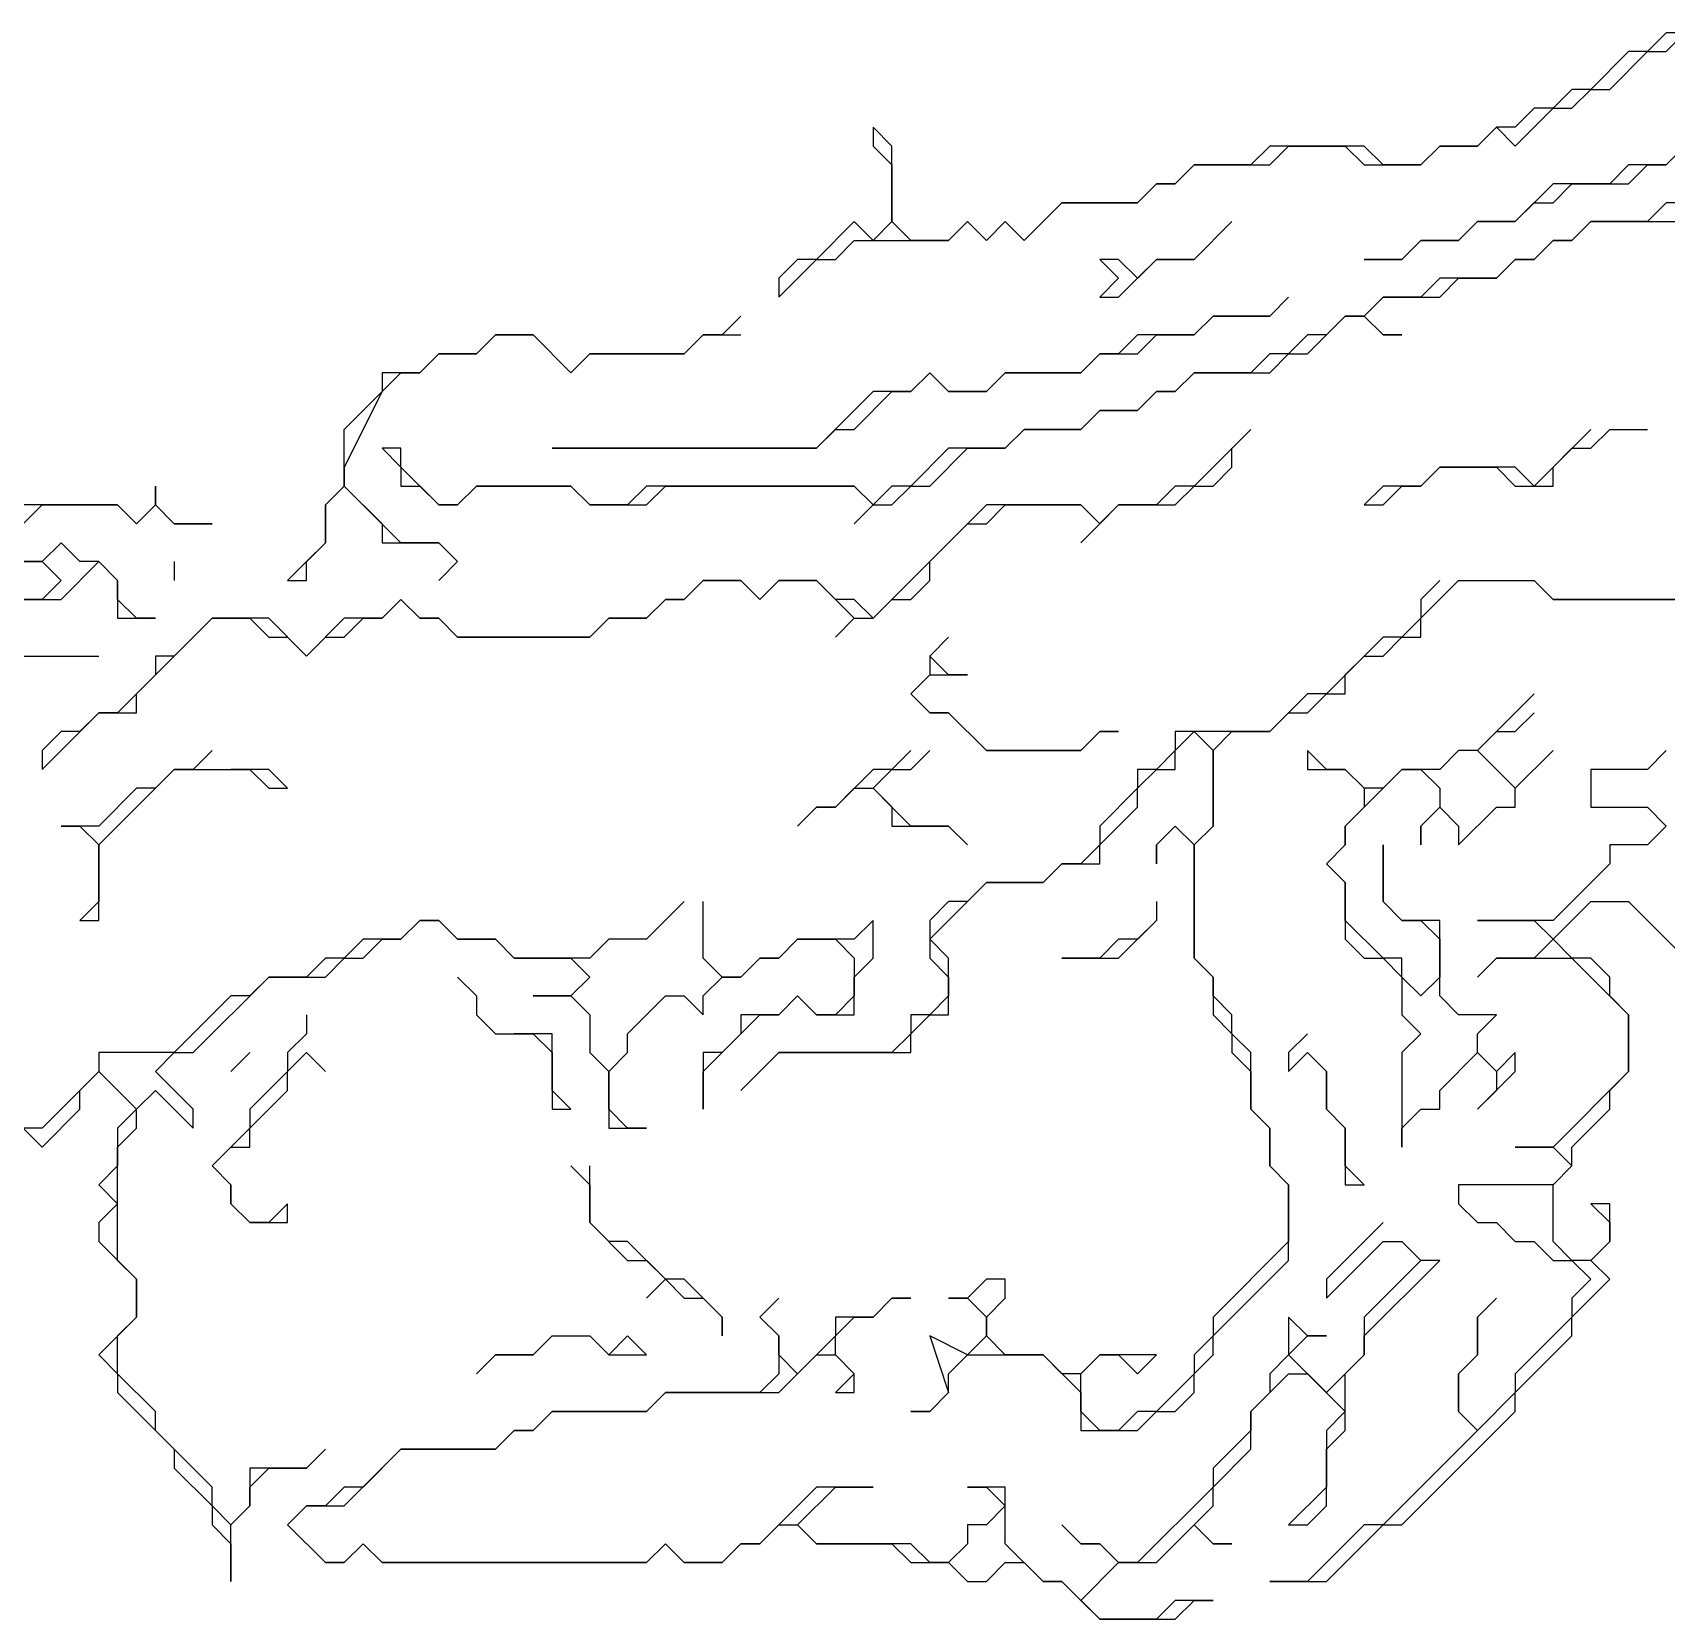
# Model space of a CAD drawing. Header units: metres. Extents: x 76363 to 76886, y 81203 to 81673.
# Drawn here: x 76594 to 76628.6, y 81394.2 to 81427.8 of the extents above; entities that cross this region are included whole.
import ezdxf

# ---------------------------------------------------------------- set-up
doc = ezdxf.new("R2010")
doc.units = ezdxf.units.M

msp = doc.modelspace()

# ---------------------------------------------------------------- linework, layer by layer
for points in [[(76629.4, 81427.8, 229.63), (76628.6, 81427.8, 229.59), (76628.2, 81427.4, 229.69), (76627.8, 81427.4, 229.62), (76627, 81426.6, 229.58), (76626.6, 81426.6, 229.62), (76626.2, 81426.2, 229.65), (76625.8, 81426.2, 229.67), (76625.4, 81425.8, 229.63), (76625, 81425.8, 229.63), (76624.6, 81425.4, 229.655), (76623.8, 81425.4, 229.77), (76623.4, 81425, 229.835), (76622.6, 81425, 229.757), (76622.2, 81425.4, 229.74), (76620.2, 81425.4, 229.56), (76619.8, 81425, 229.575), (76618.6, 81425, 229.62), (76618.2, 81424.6, 229.605), (76617.8, 81424.6, 229.605), (76617.4, 81424.2, 229.59), (76615.8, 81424.2, 229.517), (76615, 81423.4, 229.525), (76614.6, 81423.8, 229.585), (76614.2, 81423.4, 229.53), (76613.8, 81423.8, 229.43), (76613.4, 81423.4, 229.41), (76612.6, 81423.4, 229.42), (76612.2, 81423.8, 229.36), (76612.2, 81425.4, 229.505), (76611.8, 81425.8, 229.52), (76611.8, 81425.4, 229.51), (76612.2, 81425, 229.49), (76612.2, 81423.8, 229.36), (76611.8, 81423.4, 229.265), (76611.4, 81423.8, 229.175), (76610.6, 81423, 229.03), (76610.2, 81423, 229.053), (76609.8, 81422.6, 229.01), (76609.8, 81422.2, 229.07), (76610.6, 81423, 229.03), (76611, 81423, 229.1), (76611.4, 81423.4, 229.14), (76613.4, 81423.4, 229.41), (76613.8, 81423.8, 229.43), (76614.2, 81423.4, 229.53), (76614.6, 81423.8, 229.585), (76615, 81423.4, 229.525), (76615.8, 81424.2, 229.517), (76617.4, 81424.2, 229.59), (76617.8, 81424.6, 229.605), (76618.2, 81424.6, 229.605), (76618.6, 81425, 229.62), (76620.2, 81425, 229.575), (76620.6, 81425.4, 229.63), (76621.8, 81425.4, 229.688), (76622.2, 81425, 229.76), (76623.4, 81425, 229.835), (76623.8, 81425.4, 229.77), (76624.6, 81425.4, 229.655), (76625, 81425.8, 229.63), (76625.4, 81425.4, 229.73), (76626.2, 81426.2, 229.65), (76626.6, 81426.2, 229.57), (76627, 81426.6, 229.58), (76627.4, 81426.6, 229.58), (76628.2, 81427.4, 229.69), (76628.6, 81427.4, 229.69), (76629, 81427.8, 229.59)], [(76629, 81425.4, 230.52), (76628.6, 81425, 230.58), (76627.8, 81425, 230.43), (76627.4, 81424.6, 230.5), (76626.2, 81424.6, 230.34), (76625.4, 81423.8, 230.58), (76624.6, 81423.8, 230.32), (76624.2, 81423.4, 230.45), (76623.4, 81423.4, 230.415), (76623, 81423, 230.51), (76622.2, 81423, 230.555), (76623, 81423, 230.51), (76623.4, 81423.4, 230.415), (76624.2, 81423.4, 230.45), (76624.6, 81423.8, 230.32), (76625.4, 81423.8, 230.58), (76625.8, 81424.2, 230.515), (76626.2, 81424.2, 230.595), (76626.6, 81424.6, 230.42), (76627.8, 81424.6, 230.64), (76628.2, 81425, 230.53), (76628.6, 81425, 230.58), (76629, 81425.4, 230.52)], [(76629, 81424.2, 230.66), (76628.6, 81424.2, 230.7), (76628.2, 81423.8, 230.68), (76627, 81423.8, 230.69), (76626.6, 81423.4, 230.67), (76626.2, 81423.4, 230.747), (76625.8, 81423, 230.81), (76625.4, 81423, 230.74), (76625, 81422.6, 230.72), (76623.8, 81422.6, 230.72), (76623.4, 81422.2, 230.79), (76622.6, 81422.2, 230.78), (76622.2, 81421.8, 230.85), (76621.8, 81421.8, 231.005), (76621.4, 81421.4, 231.065), (76621, 81421.4, 231.175), (76620.6, 81421, 231.21), (76620.2, 81421, 231.21), (76619.8, 81420.6, 231.185), (76618.6, 81420.6, 231.19), (76618.2, 81420.2, 231.175), (76617.8, 81420.2, 231.21), (76617.4, 81419.8, 231.155), (76616.6, 81419.8, 231.16), (76616.2, 81419.4, 231.07), (76615, 81419.4, 230.995), (76614.6, 81419, 230.94), (76613.4, 81419, 230.795), (76612.6, 81418.2, 230.57), (76612.2, 81418.2, 230.57), (76611.8, 81417.8, 230.47), (76611.4, 81418.2, 230.615), (76607, 81418.2, 230.05), (76606.6, 81417.8, 230.035), (76605.8, 81417.8, 229.96), (76605.4, 81418.2, 229.98), (76603.4, 81418.2, 229.985), (76603, 81417.8, 229.81), (76602.6, 81417.8, 229.82), (76601.8, 81418.6, 229.55), (76601.8, 81419, 229.53), (76601.4, 81419, 229.42), (76601.8, 81418.6, 229.55), (76601.8, 81418.2, 229.57), (76602.2, 81418.2, 229.795), (76602.6, 81417.8, 229.82), (76603, 81417.8, 229.81), (76603.4, 81418.2, 229.985), (76605.4, 81418.2, 229.98), (76605.8, 81417.8, 229.96), (76607, 81417.8, 230.065), (76607.4, 81418.2, 230.2), (76611.4, 81418.2, 230.615), (76611.8, 81417.8, 230.47), (76611.4, 81417.4, 230.333), (76611.8, 81417.8, 230.47), (76612.2, 81417.8, 230.475), (76612.6, 81418.2, 230.57), (76613, 81418.2, 230.525), (76613.8, 81419, 230.91), (76614.6, 81419, 230.94), (76615, 81419.4, 230.995), (76616.2, 81419.4, 231.07), (76616.6, 81419.8, 231.16), (76617.4, 81419.8, 231.155), (76617.8, 81420.2, 231.21), (76618.2, 81420.2, 231.175), (76618.6, 81420.6, 231.19), (76620.2, 81420.6, 231.105), (76620.6, 81421, 231.21), (76621, 81421, 231.12), (76621.8, 81421.8, 231.005), (76622.2, 81421.8, 230.85), (76622.6, 81421.4, 230.44), (76623, 81421.4, 230.37), (76622.6, 81421.4, 230.44), (76622.2, 81421.8, 230.85), (76622.6, 81422.2, 230.78), (76623.8, 81422.2, 230.705), (76624.2, 81422.6, 230.72), (76625, 81422.6, 230.72), (76625.4, 81423, 230.74), (76625.8, 81423, 230.81), (76626.2, 81423.4, 230.747), (76626.6, 81423.4, 230.67), (76627, 81423.8, 230.69), (76629, 81423.8, 230.61)], [(76619.4, 81423.8, 229.94), (76618.6, 81423, 230.105), (76617.8, 81423, 230.07), (76617.4, 81422.6, 230.09), (76617, 81423, 229.92), (76616.6, 81423, 229.815), (76617, 81422.6, 229.98), (76616.6, 81422.2, 230.225), (76617, 81422.2, 230.155), (76617.8, 81423, 230.07), (76618.6, 81423, 230.105)], [(76627, 81422.6, 230.25)], [(76620.6, 81422.2, 230.755), (76620.2, 81421.8, 230.93), (76619, 81421.8, 230.86), (76618.6, 81421.4, 231.053), (76617.4, 81421.4, 230.845), (76617, 81421, 230.968), (76616.6, 81421, 230.865), (76616.2, 81420.6, 230.93), (76614.6, 81420.6, 230.67), (76614.2, 81420.2, 230.8), (76613.4, 81420.2, 230.69), (76613, 81420.6, 230.463), (76612.6, 81420.2, 230.765), (76611.8, 81420.2, 230.43), (76610.6, 81419, 230.42), (76605, 81419, 229.79), (76610.6, 81419, 230.42), (76611, 81419.4, 230.43), (76611.4, 81419.4, 230.62), (76612.2, 81420.2, 230.54), (76612.6, 81420.2, 230.765), (76613, 81420.6, 230.463), (76613.4, 81420.2, 230.69), (76614.2, 81420.2, 230.8), (76614.6, 81420.6, 230.67), (76616.2, 81420.6, 230.93), (76616.6, 81421, 230.865), (76617.4, 81421, 231.06), (76617.8, 81421.4, 230.92), (76618.6, 81421.4, 231.053), (76619, 81421.8, 230.86), (76620.2, 81421.8, 230.93)], [(76609, 81421.8, 229.05), (76608.6, 81421.4, 228.96), (76608.2, 81421.4, 228.955), (76607.8, 81421, 228.997), (76605.8, 81421, 229.04), (76605.4, 81420.6, 229.16), (76604.6, 81421.4, 229.05), (76603.8, 81421.4, 229.05), (76603.4, 81421, 229.035), (76602.6, 81421, 229.04), (76602.2, 81420.6, 229.025), (76601.4, 81420.6, 229.03), (76601.4, 81420.2, 229.125), (76600.6, 81418.6, 229.01), (76600.6, 81418.2, 228.93), (76600.2, 81417.8, 228.64), (76600.2, 81417, 228.41), (76599.4, 81416.2, 228.08), (76599.8, 81416.2, 228.08), (76599.8, 81416.6, 228.17), (76600.2, 81417, 228.41), (76600.2, 81417.8, 228.64), (76600.6, 81418.2, 228.93), (76601.4, 81417.4, 229.135), (76601.4, 81417, 228.985), (76602.6, 81417, 229.4), (76603, 81416.6, 229.056), (76602.6, 81416.2, 228.803), (76603, 81416.6, 229.056), (76602.6, 81417, 229.4), (76601.8, 81417, 229.247), (76600.6, 81418.2, 228.93), (76600.6, 81419.4, 229.205), (76601.8, 81420.6, 229.03), (76602.2, 81420.6, 229.025), (76602.6, 81421, 229.04), (76603.4, 81421, 229.035), (76603.8, 81421.4, 229.05), (76604.6, 81421.4, 229.05), (76605.4, 81420.6, 229.16), (76605.8, 81421, 229.04), (76607.8, 81421, 228.997), (76608.2, 81421.4, 228.955), (76609, 81421.4, 229.04)], [(76619.8, 81419.4, 230.547), (76618.6, 81418.2, 229.78), (76618.2, 81418.2, 229.817), (76617.8, 81417.8, 229.607), (76617, 81417.8, 229.8), (76616.6, 81417.4, 229.62), (76616.2, 81417.8, 230), (76614.2, 81417.8, 230.257), (76611.8, 81415.4, 228.58), (76611.4, 81415.8, 228.983), (76611, 81415.8, 229.01), (76610.6, 81416.2, 229.38), (76609.8, 81416.2, 229.26), (76609.4, 81415.8, 228.94), (76609, 81416.2, 229.19), (76608.2, 81416.2, 229.195), (76607.8, 81415.8, 228.95), (76607.4, 81415.8, 228.75), (76607, 81415.4, 228.505), (76606.2, 81415.4, 228.48), (76605.8, 81415, 228.08), (76603, 81415, 228.05), (76602.6, 81415.4, 228.428), (76602.2, 81415.4, 228.41), (76601.8, 81415.8, 228.81), (76601.4, 81415.4, 228.49), (76600.6, 81415.4, 228.225), (76599.8, 81414.6, 227.51), (76599, 81415.4, 227.81), (76597.8, 81415.4, 227.93), (76597, 81414.6, 227.47), (76596.6, 81414.6, 227.751), (76596.6, 81414.2, 227.288), (76595.8, 81413.4, 226.76), (76595.4, 81413.4, 226.85), (76595, 81413, 226.663), (76594.6, 81413, 226.98), (76594.2, 81412.6, 226.99), (76594.2, 81412.2, 226.522), (76595.4, 81413.4, 226.85), (76596.2, 81413.4, 226.612), (76596.2, 81413.8, 227.028), (76597.8, 81415.4, 227.93), (76598.6, 81415.4, 227.887), (76599, 81415, 227.6), (76599.4, 81415, 227.56), (76599.8, 81414.6, 227.51), (76600.2, 81415, 227.82), (76600.6, 81415, 228.013), (76601, 81415.4, 228.384), (76601.4, 81415.4, 228.49), (76601.8, 81415.8, 228.81), (76602.2, 81415.4, 228.41), (76602.6, 81415.4, 228.428), (76603, 81415, 228.05), (76605.8, 81415, 228.08), (76606.2, 81415.4, 228.48), (76607, 81415.4, 228.505), (76607.4, 81415.8, 228.75), (76607.8, 81415.8, 228.95), (76608.2, 81416.2, 229.195), (76609, 81416.2, 229.19), (76609.4, 81415.8, 228.94), (76609.8, 81416.2, 229.26), (76610.6, 81416.2, 229.38), (76611.4, 81415.4, 228.557), (76611, 81415, 228.053), (76611.4, 81415.4, 228.557), (76611.8, 81415.4, 228.58), (76612.2, 81415.8, 228.775), (76612.6, 81415.8, 228.735), (76613, 81416.2, 228.99), (76613, 81416.6, 229.385), (76613.8, 81417.4, 229.82), (76614.2, 81417.4, 229.933), (76614.6, 81417.8, 230.195), (76616.2, 81417.8, 230), (76616.6, 81417.4, 229.62), (76616.2, 81417, 229.2), (76617, 81417.8, 229.8), (76618.2, 81417.8, 229.583), (76618.6, 81418.2, 229.78), (76619, 81418.2, 229.66), (76619.4, 81418.6, 229.923), (76619.4, 81419, 230.24)], [(76627, 81419.4, 227.358), (76625.8, 81418.2, 226.15), (76625.4, 81418.6, 226.73), (76623.8, 81418.6, 227.268), (76623.4, 81418.2, 227.01), (76622.6, 81418.2, 227.256), (76622.2, 81417.8, 227.06), (76622.6, 81417.8, 226.683), (76623, 81418.2, 226.98), (76623.4, 81418.2, 227.01), (76623.8, 81418.6, 227.268), (76625, 81418.6, 226.87), (76625.4, 81418.2, 226.297), (76626.2, 81418.2, 226.06), (76626.2, 81418.6, 226.527), (76626.6, 81419, 226.935), (76627, 81419, 226.873), (76627.4, 81419.4, 227.33), (76628.2, 81419.4, 227.286)], [(76593.8, 81417.4, 228.955), (76594.2, 81417.8, 228.93), (76595.8, 81417.8, 229.005), (76596.2, 81417.4, 228.94), (76596.6, 81417.8, 228.92), (76597, 81417.4, 228.745), (76597.8, 81417.4, 228.745), (76597, 81417.4, 228.745), (76596.6, 81417.8, 228.92), (76596.6, 81418.2, 229.01), (76596.6, 81417.8, 228.92), (76596.2, 81417.4, 228.94), (76595.8, 81417.8, 229.005), (76593.8, 81417.8, 228.93)], [(76593, 81415.8, 229.76), (76594.6, 81415.8, 229.8), (76595.4, 81416.6, 229.43), (76595.8, 81416.2, 229.053), (76595.8, 81415.4, 228.76), (76596.6, 81415.4, 228.28), (76596.2, 81415.4, 228.47), (76595.8, 81415.8, 228.87), (76595.8, 81416.2, 229.053), (76595.4, 81416.6, 229.43), (76595, 81416.6, 229.602), (76594.6, 81417, 229.275), (76594.2, 81416.6, 229.563), (76593, 81416.6, 229.34), (76594.2, 81416.6, 229.563), (76594.6, 81416.2, 229.85), (76594.2, 81415.8, 229.835), (76592.6, 81415.8, 229.69)], [(76597, 81416.6, 228.48), (76597, 81416.2, 228.39)], [(76623.8, 81416.2, 223.47), (76623.4, 81415.8, 223.05), (76623.4, 81415.4, 222.72), (76623, 81415, 222.54), (76622.6, 81415, 222.872), (76621.4, 81413.8, 221.93), (76621, 81413.8, 222.15), (76620.2, 81413, 221.385), (76618.2, 81413, 222.312), (76618.2, 81412.6, 222.053), (76617.8, 81412.2, 221.97), (76617.4, 81412.2, 222.143), (76617.4, 81411.8, 221.76), (76616.6, 81411, 221.465), (76616.6, 81410.6, 221.26), (76616.2, 81410.2, 221.293), (76615.8, 81410.2, 221.36), (76615.4, 81409.8, 221.225), (76614.2, 81409.8, 221.54), (76613.8, 81409.4, 221.37), (76613.4, 81409.4, 221.485), (76613, 81409, 221.335), (76613, 81408.2, 221.005), (76613.4, 81407.8, 221.175), (76613.4, 81407.4, 221.205), (76613, 81407, 220.995), (76612.6, 81407, 220.84), (76612.6, 81406.6, 221.015), (76612.2, 81406.2, 220.96), (76609.8, 81406.2, 220.435), (76609, 81405.4, 220.67), (76609.8, 81406.2, 220.435), (76612.6, 81406.2, 221), (76612.6, 81406.6, 221.015), (76613, 81407, 220.995), (76613.4, 81407, 221.185), (76613.4, 81408.2, 221.085), (76613, 81408.6, 221.11), (76614.2, 81409.8, 221.54), (76615.4, 81409.8, 221.225), (76615.8, 81410.2, 221.36), (76616.6, 81410.2, 221.193), (76616.6, 81410.6, 221.26), (76617.4, 81411.4, 221.52), (76617.4, 81411.8, 221.76), (76617.8, 81412.2, 221.97), (76618.2, 81412.2, 221.83), (76618.2, 81412.6, 222.053), (76618.6, 81413, 222.14), (76619, 81412.6, 221.68), (76619, 81411, 221.46), (76618.6, 81410.6, 221.32), (76618.2, 81411, 221.465), (76617.8, 81410.6, 221.25), (76617.8, 81410.2, 221.235), (76617.8, 81410.6, 221.25), (76618.2, 81411, 221.465), (76618.6, 81410.6, 221.32), (76618.6, 81408.2, 221.375), (76619, 81407.8, 221.14), (76619, 81407, 221.24), (76619.4, 81406.6, 221.123), (76619.4, 81406.2, 221.18), (76619.8, 81405.8, 221.107), (76619.8, 81405, 221.19), (76620.2, 81404.6, 221.01), (76620.2, 81403.8, 221.18), (76620.6, 81403.4, 220.96), (76620.6, 81402.2, 220.945), (76619, 81400.6, 221.04), (76619, 81400.2, 221.1), (76618.6, 81399.8, 221), (76618.6, 81399.4, 220.98), (76617.8, 81398.6, 220.87), (76617.4, 81398.6, 220.88), (76617, 81398.2, 220.703), (76616.6, 81398.2, 220.63), (76616.2, 81398.6, 220.83), (76616.2, 81399.4, 221.025), (76616.6, 81399.8, 221.107), (76617, 81399.8, 221.09), (76617.4, 81399.4, 221.065), (76617.8, 81399.8, 221.08), (76616.6, 81399.8, 221.107), (76616.2, 81399.4, 221.025), (76615.8, 81399.4, 221), (76615.4, 81399.8, 221.01), (76614.6, 81399.8, 220.79), (76614.2, 81400.2, 220.88), (76614.2, 81400.6, 221.01), (76614.6, 81401, 221.065), (76614.6, 81401.4, 221.01), (76614.2, 81401.4, 221.01), (76613.8, 81401, 221.07), (76613.4, 81401, 221.035), (76613.8, 81401, 221.07), (76614.2, 81400.6, 221.01), (76614.2, 81400.2, 220.88), (76613.8, 81399.8, 220.81), (76613, 81400.2, 220.965), (76613.4, 81399, 220.42), (76613, 81398.6, 220.27), (76612.6, 81398.6, 220.28), (76613, 81398.6, 220.27), (76613.4, 81399, 220.42), (76613.4, 81399.4, 220.585), (76613.8, 81399.8, 220.81), (76615.4, 81399.8, 221.01), (76616.2, 81399, 220.975), (76616.2, 81398.2, 220.63), (76617.4, 81398.2, 220.79), (76617.8, 81398.6, 220.87), (76618.2, 81398.6, 220.87), (76618.6, 81399, 220.85), (76618.6, 81399.4, 220.98), (76619, 81399.8, 220.923), (76619, 81400.2, 221.1), (76620.6, 81401.8, 220.93), (76620.6, 81403.4, 220.96), (76620.2, 81403.8, 221.18), (76620.2, 81404.6, 221.01), (76619.8, 81405, 221.19), (76619.8, 81406.2, 220.923), (76619.4, 81406.6, 221.123), (76619.4, 81407, 220.963), (76619, 81407.4, 221.18), (76619, 81407.8, 221.14), (76618.6, 81408.2, 221.375), (76618.6, 81410.6, 221.32), (76619, 81411, 221.46), (76619, 81412.6, 221.68), (76619.4, 81413, 221.735), (76620.2, 81413, 221.385), (76620.6, 81413.4, 221.773), (76621, 81413.4, 221.75), (76621.4, 81413.8, 221.93), (76621.8, 81413.8, 221.708), (76621.8, 81414.2, 222.117), (76622.2, 81414.6, 222.392), (76622.6, 81414.6, 222.232), (76623, 81415, 222.54), (76623.4, 81415, 222.365), (76623.4, 81415.4, 222.72), (76624.2, 81416.2, 223.275), (76625.8, 81416.2, 222.915), (76626.2, 81415.8, 222.332), (76629.4, 81415.8, 222.374)], [(76629.4, 81415.8, 222.374), (76626.2, 81415.8, 222.332), (76625.8, 81416.2, 222.915)], [(76613.4, 81415, 227.11), (76613, 81414.6, 226.903), (76613, 81414.2, 226.563), (76612.6, 81413.8, 225.88), (76613, 81413.4, 225.097), (76613.4, 81413.4, 225.13), (76614.2, 81412.6, 223.822), (76616.2, 81412.6, 222.95), (76616.6, 81413, 223.31), (76617, 81413, 222.902), (76616.6, 81413, 223.31), (76616.2, 81412.6, 222.95), (76614.2, 81412.6, 223.822), (76613.4, 81413.4, 225.13), (76613, 81413.4, 225.097), (76612.6, 81413.8, 225.88), (76613, 81414.2, 226.563), (76613.8, 81414.2, 226.058), (76613.4, 81414.2, 226.277), (76613, 81414.6, 226.903)], [(76593, 81414.6, 228.99), (76595.4, 81414.6, 228.112)], [(76625.8, 81413.8, 220.814), (76624.6, 81412.6, 220.347), (76624.2, 81412.6, 220.4), (76623.8, 81412.2, 220.21), (76623, 81412.2, 220.23), (76622.6, 81411.8, 219.98), (76622.2, 81411.8, 220.092), (76621.8, 81412.2, 220.487), (76621.4, 81412.2, 220.62), (76621, 81412.6, 221.062), (76621, 81412.2, 220.774), (76621.8, 81412.2, 220.487), (76622.2, 81411.8, 220.092), (76622.2, 81411.4, 219.775), (76621.8, 81411, 219.68), (76621.8, 81410.6, 219.447), (76621.4, 81410.2, 219.46), (76621.8, 81409.8, 219.21), (76621.8, 81408.6, 219.235), (76622.2, 81408.2, 219.19), (76622.6, 81408.2, 219.22), (76623, 81407.8, 219.323), (76623, 81407, 219.39), (76623.4, 81406.6, 219.37), (76623, 81406.2, 219.545), (76623, 81404.2, 219.8), (76623, 81404.6, 219.717), (76623.4, 81405, 219.69), (76623.8, 81405, 219.68), (76623.8, 81405.4, 219.7), (76624.6, 81406.2, 219.65), (76625, 81405.8, 219.48), (76625, 81405.4, 219.44), (76624.6, 81405, 219.485), (76625.4, 81405.8, 219.4), (76625.4, 81406.2, 219.42), (76625, 81405.8, 219.48), (76624.6, 81406.2, 219.65), (76624.6, 81406.6, 219.59), (76625, 81407, 219.26), (76624.2, 81407, 219.387), (76623.8, 81407.4, 219.25), (76623.8, 81409, 219.47), (76623, 81409, 219.435), (76622.6, 81409.4, 219.38), (76622.6, 81410.6, 219.395), (76622.6, 81409.4, 219.38), (76623, 81409, 219.435), (76623.4, 81409, 219.48), (76623.8, 81408.6, 219.34), (76623.8, 81407.8, 219.27), (76623.4, 81407.4, 219.255), (76623, 81407.8, 219.323), (76623, 81408.2, 219.29), (76622.6, 81408.2, 219.22), (76621.8, 81409, 219.33), (76621.8, 81409.8, 219.21), (76621.4, 81410.2, 219.46), (76621.8, 81410.6, 219.447), (76621.8, 81411, 219.68), (76623, 81412.2, 220.23), (76623.4, 81412.2, 220.203), (76623.8, 81411.8, 219.98), (76623.8, 81411.4, 219.89), (76623.4, 81411, 219.787), (76623.4, 81410.6, 219.855), (76623.4, 81411, 219.787), (76623.8, 81411.4, 219.89), (76624.2, 81411, 220.09), (76624.2, 81410.6, 220), (76625, 81411.4, 220.03), (76625.4, 81411.4, 220.03), (76625.4, 81411.8, 220.055), (76626.2, 81412.6, 220.08), (76625.4, 81411.8, 220.055), (76624.6, 81412.6, 220.347), (76625, 81413, 220.463), (76625.4, 81413, 220.33), (76625.8, 81413.4, 220.54)], [(76597.8, 81412.6, 224.567), (76597.4, 81412.2, 224.285), (76597, 81412.2, 224.524), (76596.6, 81411.8, 223.996), (76596.2, 81411.8, 224.198), (76595.4, 81411, 223.848), (76594.6, 81411, 224.582), (76595, 81411, 224.245), (76595.4, 81410.6, 223.442), (76595.4, 81409.4, 222.46), (76595, 81409, 222.454), (76595.4, 81409, 222.098), (76595.4, 81410.6, 223.442), (76597, 81412.2, 224.524), (76598.6, 81412.2, 224.006), (76599, 81411.8, 223.643), (76599.4, 81411.8, 223.71), (76599, 81412.2, 224.12), (76598.2, 81412.2, 223.91)], [(76612.6, 81412.6, 224.063), (76612.2, 81412.2, 223.64), (76611.8, 81412.2, 223.87), (76611, 81411.4, 222.69), (76610.6, 81411.4, 222.737), (76610.2, 81411, 222.52), (76610.6, 81411.4, 222.737), (76611, 81411.4, 222.69), (76611.4, 81411.8, 223.27), (76611.8, 81411.8, 223.11), (76612.2, 81411.4, 222.72), (76612.2, 81411, 222.383), (76613.4, 81411, 222.537), (76613.8, 81410.6, 222.157), (76613.4, 81411, 222.537), (76612.6, 81411, 222.47), (76611.8, 81411.8, 223.11), (76612.2, 81412.2, 223.64), (76612.6, 81412.2, 223.587), (76613, 81412.6, 224.036)], [(76628.6, 81412.6, 219.61), (76628.2, 81412.2, 219.37), (76627, 81412.2, 219.603), (76627, 81411.4, 219.255), (76628.2, 81411.4, 219.225), (76628.6, 81411, 219.01), (76628.2, 81410.6, 218.955), (76627.4, 81410.6, 219.02), (76627.4, 81410.2, 218.75), (76626.2, 81409, 218.74), (76624.6, 81409, 219.28), (76625.8, 81409, 218.797), (76626.2, 81408.6, 218.525), (76625.8, 81408.2, 218.51), (76625, 81408.2, 218.815), (76624.6, 81407.8, 219.03), (76625, 81408.2, 218.815), (76626.6, 81408.2, 218.51), (76627.8, 81407, 218.46), (76627.8, 81405.8, 218.4), (76626.2, 81404.2, 218.64), (76625.4, 81404.2, 219.03), (76626.2, 81404.2, 218.64), (76626.6, 81403.8, 218.47), (76626.2, 81403.4, 218.49), (76624.2, 81403.4, 219.23), (76624.2, 81403, 219.325), (76624.6, 81402.6, 219.31), (76625, 81402.6, 219.11), (76625.4, 81402.2, 219.09), (76625.8, 81402.2, 218.858), (76626.2, 81401.8, 218.73), (76626.6, 81401.8, 218.61), (76627, 81401.4, 218.513), (76626.6, 81401, 218.54), (76626.6, 81400.6, 218.405), (76625.4, 81399.4, 218.58), (76625.4, 81399, 218.49), (76624.6, 81398.2, 218.69), (76624.2, 81398.6, 218.86), (76624.2, 81399.4, 219.05), (76624.6, 81399.8, 218.91), (76624.6, 81400.6, 219.153), (76625, 81401, 219), (76624.6, 81400.6, 219.153), (76624.6, 81399.8, 218.91), (76624.2, 81399.4, 219.05), (76624.2, 81398.6, 218.86), (76624.6, 81398.2, 218.69), (76622.6, 81396.2, 218.72), (76622.2, 81396.2, 218.92), (76621, 81395, 218.793), (76620.2, 81395, 218.79), (76621.4, 81395, 218.75), (76622.6, 81396.2, 218.72), (76623, 81396.2, 218.6), (76625.4, 81398.6, 218.52), (76625.4, 81399, 218.49), (76626.6, 81400.2, 218.38), (76626.6, 81400.6, 218.405), (76627.4, 81401.4, 218.43), (76627, 81401.8, 218.54), (76627.4, 81402.2, 218.39), (76627.4, 81403, 218.38), (76627, 81403, 218.395), (76627.4, 81402.6, 218.375), (76627.4, 81402.2, 218.39), (76627, 81401.8, 218.54), (76626.6, 81401.8, 218.61), (76626.2, 81402.2, 218.56), (76626.2, 81403.4, 218.49), (76626.6, 81403.8, 218.47), (76626.6, 81404.2, 218.52), (76627.4, 81405, 218.44), (76627.4, 81405.4, 218.493), (76627.8, 81405.8, 218.4), (76627.8, 81407, 218.46), (76627.4, 81407.4, 218.47), (76627.4, 81407.8, 218.49), (76627, 81408.2, 218.48), (76626.6, 81408.2, 218.51), (76626.2, 81408.6, 218.525), (76627, 81409.4, 218.56), (76627.8, 81409.4, 218.5), (76629.4, 81407.8, 218.41)], [(76607.8, 81409.4, 221.23), (76607, 81408.6, 220.637), (76606.2, 81408.6, 220.56), (76605.8, 81408.2, 220.11), (76604.2, 81408.2, 220.117), (76603.8, 81408.6, 220.467), (76603, 81408.6, 220.45), (76602.6, 81409, 220.7), (76602.2, 81409, 220.68), (76601.8, 81408.6, 220.43), (76601, 81408.6, 220.53), (76600.6, 81408.2, 220.36), (76600.2, 81408.2, 220.48), (76599.8, 81407.8, 220.4), (76599, 81407.8, 220.516), (76598.6, 81407.4, 220.2), (76598.2, 81407.4, 220.255), (76597, 81406.2, 220.083), (76595.4, 81406.2, 220.09), (76595.4, 81405.8, 219.724), (76594.2, 81404.6, 219.46), (76593.8, 81404.6, 219.5)], [(76593.8, 81404.6, 219.5), (76594.2, 81404.2, 219.17), (76595, 81405, 219.44), (76595, 81405.4, 219.62), (76595.4, 81405.8, 219.724), (76596.2, 81405, 219.523), (76595.8, 81404.6, 219.31), (76595.8, 81403.8, 219.225), (76595.4, 81403.4, 219.17), (76595.8, 81403, 219.31), (76595.4, 81402.6, 219.13), (76595.4, 81402.2, 219.085), (76596.2, 81401.4, 219.31), (76596.2, 81400.6, 219.2), (76595.4, 81399.8, 219.01), (76595.8, 81399.4, 219), (76595.8, 81399, 218.947), (76597, 81397.8, 218.92), (76597, 81397.4, 218.9), (76597.8, 81396.6, 218.98), (76597.8, 81396.2, 218.84), (76598.2, 81395.8, 218.83), (76598.2, 81395, 218.837), (76598.2, 81396.2, 218.92), (76598.6, 81396.6, 219.17), (76598.6, 81397, 219.26), (76599, 81397.4, 219.53), (76599.8, 81397.4, 219.5), (76600.2, 81397.8, 219.67), (76599.8, 81397.4, 219.5), (76598.6, 81397.4, 219.43), (76598.6, 81396.6, 219.17), (76598.2, 81396.2, 218.92), (76597.8, 81396.6, 218.98), (76597.8, 81397, 219.075), (76596.6, 81398.2, 218.86), (76596.6, 81398.6, 218.955), (76595.8, 81399.4, 219), (76595.8, 81400.2, 219.105), (76596.2, 81400.6, 219.2), (76596.2, 81401.4, 219.31), (76595.8, 81401.8, 219.18), (76595.8, 81404.2, 219.283), (76596.2, 81404.6, 219.415), (76596.2, 81405, 219.523), (76596.6, 81405.4, 219.785), (76597.4, 81404.6, 220.082), (76597.4, 81405, 220.01), (76596.6, 81405.8, 219.937), (76597, 81406.2, 220.083), (76597.4, 81406.2, 219.91), (76599, 81407.8, 220.516), (76600.2, 81407.8, 220.275), (76600.6, 81408.2, 220.36), (76601, 81408.2, 220.29), (76601.4, 81408.6, 220.495), (76601.8, 81408.6, 220.43), (76602.2, 81409, 220.68), (76602.6, 81409, 220.7), (76603, 81408.6, 220.45), (76603.8, 81408.6, 220.467), (76604.2, 81408.2, 220.117), (76605.4, 81408.2, 220.16), (76605.8, 81407.8, 219.99), (76605.4, 81407.4, 219.85), (76604.6, 81407.4, 219.78), (76605.4, 81407.4, 219.85), (76605.8, 81407, 219.9), (76605.8, 81406.2, 220.15), (76606.2, 81405.8, 220.425), (76606.2, 81404.6, 220.415), (76607, 81404.6, 220.415), (76606.6, 81404.6, 220.45), (76606.2, 81405, 220.51), (76606.2, 81405.8, 220.425), (76606.6, 81406.2, 220.41), (76606.6, 81406.6, 220.27), (76607.4, 81407.4, 220.54), (76607.8, 81407.4, 220.53), (76608.2, 81407, 220.28), (76608.2, 81407.4, 220.37), (76608.6, 81407.8, 220.4), (76609, 81407.8, 220.24), (76609.4, 81408.2, 220.37), (76609.8, 81408.2, 220.33), (76610.2, 81408.6, 220.64), (76611, 81408.6, 220.47), (76611.4, 81408.2, 220.43), (76611.4, 81407.4, 220.36), (76611, 81407, 220.35), (76610.6, 81407, 220.235), (76610.2, 81407.4, 220.07), (76609.8, 81407, 220.04), (76609, 81407, 220.125), (76609, 81406.6, 220.19), (76608.6, 81406.2, 220.43), (76608.2, 81406.2, 220.405), (76608.2, 81405, 220.425), (76608.2, 81405.8, 220.31), (76609.4, 81407, 220.09), (76609.8, 81407, 220.04), (76610.2, 81407.4, 220.07), (76610.6, 81407, 220.235), (76611.4, 81407, 220.42), (76611.4, 81407.8, 220.265), (76611.8, 81408.2, 220.55), (76611.8, 81409, 221.07), (76611.4, 81408.6, 220.647), (76610.2, 81408.6, 220.64), (76609.8, 81408.2, 220.33), (76609.4, 81408.2, 220.37), (76609, 81407.8, 220.24), (76608.6, 81407.8, 220.4), (76608.2, 81408.2, 220.645), (76608.2, 81409.4, 221.42)], [(76617.8, 81409.4, 221.27), (76617.8, 81409, 221.34), (76617.4, 81408.6, 221.245), (76617, 81408.6, 221.24), (76616.6, 81408.2, 221.265), (76615.8, 81408.2, 221.23), (76617, 81408.2, 221.3), (76617.8, 81409, 221.34)], [(76603, 81407.8, 220.22), (76603.4, 81407.4, 220.17), (76603.4, 81407, 220.273), (76603.8, 81406.6, 220.12), (76604.6, 81406.6, 219.97), (76605, 81406.2, 220.18), (76605, 81405, 220.135), (76605.4, 81405, 220.28), (76605, 81405.4, 220.15), (76605, 81406.6, 220.045), (76604.2, 81406.6, 220.04)], [(76599.8, 81407, 220.12), (76599.8, 81406.6, 220.22), (76599.4, 81406.2, 220.09), (76599.4, 81405.8, 220.26), (76598.6, 81405, 220.265), (76598.6, 81404.6, 220.29), (76597.8, 81403.8, 220.33), (76598.2, 81403.4, 220.43), (76598.2, 81403, 220.473), (76598.6, 81402.6, 220.5), (76599.4, 81402.6, 220.51), (76599.4, 81403, 220.41), (76599, 81402.6, 220.485), (76598.6, 81402.6, 220.5), (76598.2, 81403, 220.473), (76598.2, 81403.4, 220.43), (76597.8, 81403.8, 220.33), (76598.2, 81404.2, 220.27), (76598.6, 81404.2, 220.397), (76598.6, 81404.6, 220.29), (76599.4, 81405.4, 220.285), (76599.4, 81405.8, 220.26), (76599.8, 81406.2, 220.273), (76600.2, 81405.8, 220.22), (76599.8, 81406.2, 220.273)], [(76621, 81406.6, 220.167), (76620.6, 81406.2, 220.59), (76620.6, 81405.8, 220.72), (76621, 81406.2, 220.36), (76621.4, 81405.8, 220.45), (76621.4, 81405, 220.61), (76621.8, 81404.6, 220.41), (76621.8, 81403.4, 220.535), (76622.2, 81403.4, 220.305), (76621.8, 81403.8, 220.63), (76621.8, 81404.6, 220.41), (76621.4, 81405, 220.61), (76621.4, 81405.8, 220.45), (76621, 81406.2, 220.36)], [(76598.6, 81406.2, 219.82), (76598.2, 81405.8, 219.83)], [(76605.4, 81403.8, 220.185), (76605.8, 81403.4, 220.13), (76605.8, 81402.6, 220.18), (76606.6, 81401.8, 220.263), (76607, 81401.8, 220.367), (76607.4, 81401.4, 220.345), (76607, 81401, 220.25), (76607.4, 81401.4, 220.345), (76607.8, 81401, 220.288), (76608.2, 81401, 220.285), (76608.6, 81400.6, 220.3), (76608.6, 81400.2, 220.405), (76608.6, 81400.6, 220.3), (76607.8, 81401.4, 220.46), (76607.4, 81401.4, 220.345), (76606.6, 81402.2, 220.39), (76606.2, 81402.2, 220.265), (76605.8, 81402.6, 220.18), (76605.8, 81403.8, 220.225)], [(76622.6, 81402.6, 220.06), (76621.4, 81401.4, 220.6), (76621.4, 81401, 220.35), (76622.6, 81402.2, 220.02), (76623, 81402.2, 219.847), (76623.4, 81401.8, 219.92), (76622.2, 81400.6, 220.18), (76622.2, 81399.8, 220.035), (76621.4, 81399, 219.987), (76620.6, 81399.8, 220.23), (76621, 81400.2, 220.365), (76621.4, 81400.2, 220.32), (76621, 81400.2, 220.365), (76620.6, 81400.6, 220.615), (76620.6, 81399.8, 220.23), (76620.2, 81399.4, 220.138), (76620.2, 81399, 219.925), (76619.8, 81398.6, 219.95), (76619.8, 81398.2, 219.703), (76619, 81397.4, 219.512), (76619, 81397, 219.34), (76617.4, 81395.4, 219), (76617, 81395.4, 219.13), (76616.6, 81395.8, 219.34), (76616.2, 81395.8, 219.3), (76615.8, 81396.2, 219.577), (76616.2, 81395.8, 219.3), (76616.6, 81395.8, 219.34), (76617, 81395.4, 219.13), (76616.2, 81394.6, 218.78), (76615.8, 81395, 219.04), (76615.4, 81395, 218.885), (76614.6, 81395.8, 219), (76614.6, 81397, 219.563), (76613.8, 81397, 219.43), (76614.2, 81397, 219.563), (76614.6, 81396.6, 219.31), (76614.2, 81396.2, 219.1), (76613.8, 81396.2, 219.17), (76613.8, 81395.8, 218.965), (76613.4, 81395.4, 218.83), (76613, 81395.4, 218.8), (76612.6, 81395.8, 218.85), (76610.6, 81395.8, 218.81), (76610.2, 81396.2, 219.04), (76611, 81397, 219.292), (76611.8, 81397, 219.405), (76610.6, 81397, 219.33), (76609.4, 81395.8, 218.83), (76609, 81395.8, 218.91), (76608.6, 81395.4, 218.735), (76607.8, 81395.4, 218.735), (76607.4, 81395.8, 218.91), (76607, 81395.4, 218.71), (76601.4, 81395.4, 218.955), (76601, 81395.8, 219.12), (76600.6, 81395.4, 218.955), (76600.2, 81395.4, 218.995), (76599.4, 81396.2, 219.22), (76599.8, 81396.6, 219.43), (76600.6, 81396.6, 219.625), (76601.8, 81397.8, 220.015), (76603.8, 81397.8, 220.273), (76604.2, 81398.2, 220.44), (76604.6, 81398.2, 220.36), (76605, 81398.6, 220.345), (76607, 81398.6, 220.45), (76607.4, 81399, 220.32), (76609.8, 81399, 220.655), (76610.6, 81399.8, 220.72), (76611, 81399.8, 220.72), (76611.4, 81399.4, 220.585), (76611, 81399, 220.455), (76611.4, 81399, 220.37), (76611.4, 81399.4, 220.585), (76611, 81399.8, 220.72), (76611, 81400.2, 220.82), (76611.4, 81400.6, 220.83), (76611.8, 81400.6, 220.903), (76612.2, 81401, 220.85), (76612.6, 81401, 220.92), (76612.2, 81401, 220.85), (76611.8, 81400.6, 220.903), (76611, 81400.6, 220.76), (76611, 81400.2, 220.82), (76610.2, 81399.4, 220.71), (76609.8, 81399.8, 220.65), (76609.8, 81400.2, 220.74), (76609.4, 81400.6, 220.56), (76609.8, 81401, 220.63), (76609.4, 81400.6, 220.56), (76609.8, 81400.2, 220.74), (76609.8, 81399.4, 220.675), (76609.4, 81399, 220.58), (76607.4, 81399, 220.32), (76607, 81398.6, 220.45), (76605, 81398.6, 220.345), (76604.6, 81398.2, 220.36), (76604.2, 81398.2, 220.44), (76603.8, 81397.8, 220.273), (76601.8, 81397.8, 220.015), (76601, 81397, 219.79), (76600.6, 81397, 219.68), (76600.2, 81396.6, 219.55), (76599.8, 81396.6, 219.43), (76599.4, 81396.2, 219.22), (76600.2, 81395.4, 218.995), (76600.6, 81395.4, 218.955), (76601, 81395.8, 219.12), (76601.4, 81395.4, 218.955), (76607, 81395.4, 218.71), (76607.4, 81395.8, 218.91), (76607.8, 81395.4, 218.735), (76608.6, 81395.4, 218.735), (76609, 81395.8, 218.91), (76609.4, 81395.8, 218.83), (76609.8, 81396.2, 218.955), (76610.2, 81396.2, 219.04), (76610.6, 81395.8, 218.81), (76612.2, 81395.8, 218.855), (76612.6, 81395.4, 218.76), (76613.4, 81395.4, 218.83), (76613.8, 81395, 218.67), (76614.2, 81395, 218.717), (76614.6, 81395.4, 218.85), (76615, 81395.4, 219.06), (76615.4, 81395, 218.885), (76615.8, 81395, 219.04), (76616.6, 81394.2, 218.72), (76618.2, 81394.2, 218.535), (76618.6, 81394.6, 218.62), (76619, 81394.6, 218.625), (76618.2, 81394.6, 218.625), (76617.8, 81394.2, 218.62), (76616.6, 81394.2, 218.72), (76616.2, 81394.6, 218.78), (76617, 81395.4, 219.13), (76617.8, 81395.4, 218.815), (76618.6, 81396.2, 219.06), (76619, 81395.8, 218.835), (76619.4, 81395.8, 218.87), (76619, 81395.8, 218.835), (76618.6, 81396.2, 219.06), (76619, 81396.6, 219.173), (76619, 81397, 219.34), (76619.8, 81397.8, 219.45), (76619.8, 81398.6, 219.95), (76620.6, 81399.4, 219.983), (76621, 81399.4, 219.98), (76621.8, 81398.6, 219.78), (76621.4, 81398.2, 219.77), (76621.4, 81397, 219.41), (76620.6, 81396.2, 219.15), (76621, 81396.2, 219.22), (76621.4, 81396.6, 219.32), (76621.4, 81397.8, 219.715), (76621.8, 81398.2, 219.77), (76621.8, 81399.4, 220.13), (76622.2, 81399.8, 220.035), (76622.2, 81400.2, 220.09), (76623.8, 81401.8, 219.85), (76623.4, 81401.8, 219.92)], [(76605, 81400.2, 220), (76604.6, 81399.8, 220.09), (76603.8, 81399.8, 220.13), (76603.4, 81399.4, 220.155), (76603.8, 81399.8, 220.13), (76604.6, 81399.8, 220.09), (76605, 81400.2, 220), (76605.8, 81400.2, 220.03), (76606.2, 81399.8, 220.13), (76607, 81399.8, 220.27), (76606.6, 81400.2, 220.21), (76606.2, 81399.8, 220.13), (76605.8, 81400.2, 220.03)]]:
    msp.add_polyline3d(points)

doc.saveas('drawing.dxf')
